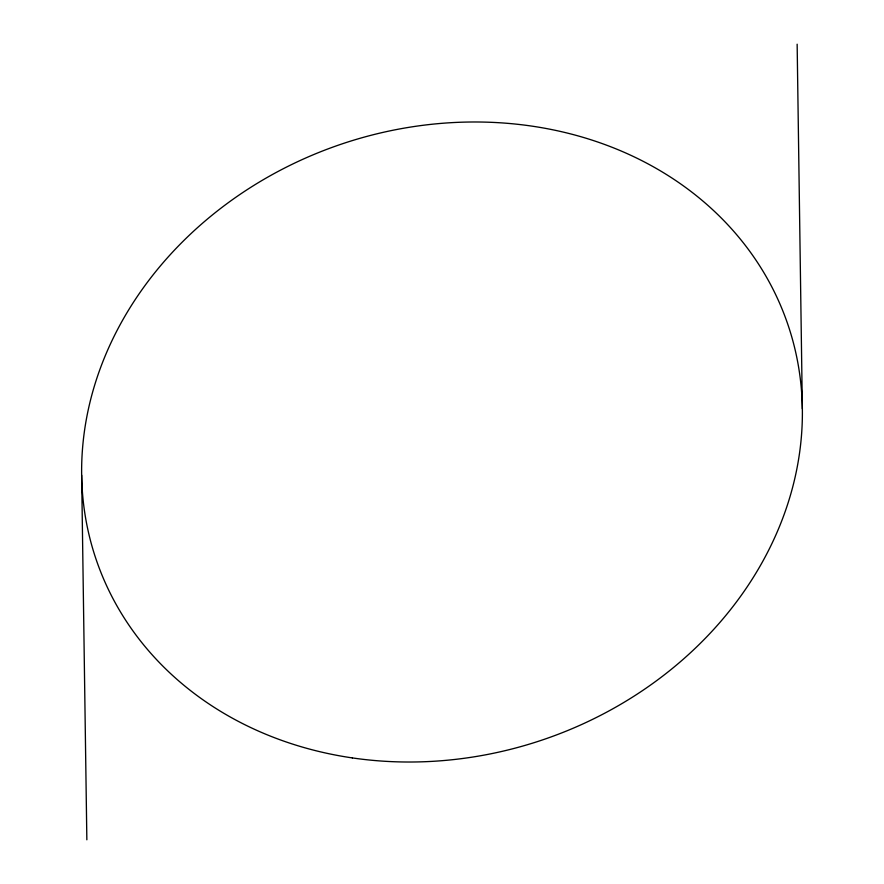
<?xml version="1.0" encoding="UTF-8"?>
<svg xmlns="http://www.w3.org/2000/svg" width="884" height="884" viewBox="0 0 884 884"><rect width="100%" height="100%" fill="white"/><g stroke="black" fill="none" stroke-linecap="round" stroke-linejoin="round"><path stroke-width="1.33" d="M797.147 44.2L802.352 408.85M81.648 475.15L86.853 839.8M352.362 757.919A365.28 314.417 -18.7 0 0 789.114 328.251A365.28 314.417 -18.7 0 0 184.524 239.84A365.28 314.417 -18.7 0 0 352.362 757.919"/></g></svg>
